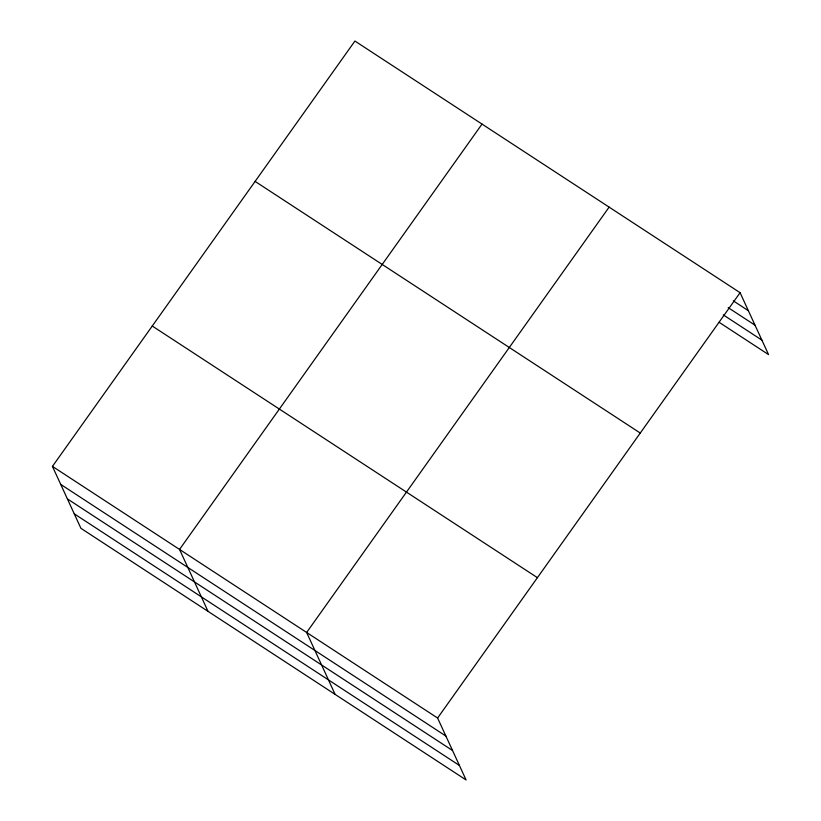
<?xml version="1.0" encoding="UTF-8"?>
<svg xmlns="http://www.w3.org/2000/svg" width="821" height="821" viewBox="0 0 821 821"><rect width="100%" height="100%" fill="white"/><g stroke="black" fill="none" stroke-linecap="round" stroke-linejoin="round"><path stroke-width="1.23" d="M52.441 466.39L437.603 718.026L466.082 779.95L80.92 528.313L52.441 466.39L354.918 41.05L740.08 292.687L768.559 354.61L719.186 322.345M482.019 124.094L179.542 549.434L208.021 611.347M609.12 207.128L306.644 632.478L335.122 694.392M437.603 718.026L740.08 292.687M733.338 300.886L748.362 310.697M728.186 307.659L755.022 325.188M723.25 314.874L761.888 340.12M255.105 181.41L640.257 433.047M152.265 326.029L537.416 577.666M60.723 484.4L445.885 736.047M67.394 498.891L452.545 750.527M74.259 513.823L459.411 765.459"/></g></svg>
